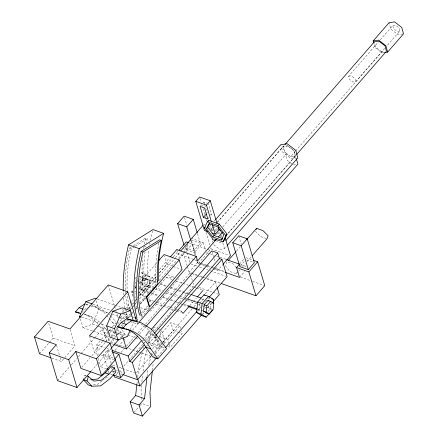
<?xml version="1.0" encoding="UTF-8"?>
<svg xmlns="http://www.w3.org/2000/svg" width="438" height="438" viewBox="0 0 438 438"><rect width="100%" height="100%" fill="white"/><g stroke="black" fill="none" stroke-linecap="round" stroke-linejoin="round"><path stroke-width="0.33" stroke-dasharray="2.19 1.64" d="M135.753 287.476L134.707 286.846L135.397 280.566M135.807 285.275L135.599 287.158L134.707 286.846M139.103 287.279L141.649 284.355L142.334 278.081L139.733 276.498M138.271 293.208L144.606 285.926L145.744 275.497L140.554 272.348L145.005 273.92L150.196 277.068L149.057 287.498L142.722 294.779L138.906 293.433M199.673 303.923L199.055 309.573L200.615 310.52M208.346 305.729L208.061 308.336L211.236 309.458M209.057 299.214L209.2 297.906M211.132 302.379L210.443 308.659L207.902 311.577M141.512 385.27L141.069 389.294L141.441 396.697M141.885 381.914L142.629 375.202M143.073 371.178L144.485 358.426L146.648 349.918M152.419 370.296L153.163 363.584M136.93 384.06L137.313 380.688M137.696 377.321L139.158 364.515L142.219 352.606M147.059 376.417L147.907 369.004M144.42 244.004L145.52 238.091L147.299 238.721L146.445 243.32M131.186 247.059L129.467 248.138L127.622 257.057A107.496 57.663 -70.5 0 0 125.421 290.821M134.69 246.616L131.247 248.768L129.402 257.686A107.496 57.663 -70.5 0 0 127.168 290.777M148.312 343.37L151.57 330.575M154.05 358.952L154.882 355.678M155.55 353.061L158.857 340.052M159.503 337.517L161.277 330.553M143.242 348.643L143.582 347.318M144.6 343.348L144.94 342.029M145.624 339.379L147.321 332.77L149.927 329.77M148.739 365.013L151.121 355.755M151.291 355.092L152.145 351.785M152.824 349.141L156.054 336.576M83.444 379.741L84.824 375.229L86.012 375.651M80.362 318.837L82.968 327.575L92.506 324.153L98.698 309.496L96.092 300.758M122.109 327.591L119.53 333.701L111.263 336.663M122.366 326.983L123.916 323.315M124.173 322.707L124.688 321.487M130.316 329.792L133.667 321.848M236.109 267.552L233.41 264.059L227.054 261.815L225.324 265.559L229.95 271.549L236.312 273.794L237.051 272.19M39.513 353.767L48.738 343.162M49.182 342.658L53.135 338.114L48.498 322.554M81.955 312.442L84.403 309.628L87.731 307.35M51.733 358.087L61.38 361.492L75.002 345.834L70.168 329.628M135.068 278.656L136.333 277.199M200.516 205.898L201.365 204.924M203.057 202.975L203.905 202.006L207.086 203.128M139.519 280.227L145.005 273.92M132.993 296.351L131.641 291.812L132.971 290.285M134.745 288.242L135.638 287.219M139.634 282.625L156.946 262.718M132.949 290.98L132.084 291.971L133.053 295.212M134.674 288.992L135.972 287.503M138.994 284.032L142.449 280.063L142.082 270.865A101.397 54.389 -70.5 0 1 142.607 257.692M142.449 280.063L144.228 280.692L147.973 276.378A95.079 51 -70.5 0 1 148.942 249.753M57.531 380.649L69.549 366.836M71.328 364.788L76.672 358.645M78.451 356.603L80.674 354.041M81.123 353.532L94.471 338.18M94.92 337.671L102.93 328.462L106.697 329.792M119.793 317.922L117.91 317.254L118.802 316.231M121.923 312.639L124.6 309.562M125.044 309.047L133.075 299.816M134.86 297.769L135.753 296.74M138.873 293.153L156.716 272.639M159.394 269.562L169.654 257.768M105.06 342.686L98.336 350.411L96.694 344.903L101.178 339.757M101.621 339.236L111.931 327.394M112.38 326.879L115.961 322.757M120.445 317.605L124.025 313.488M126.27 310.909L127.611 309.365M128.06 308.85L130.748 305.757M132.539 303.698L133.437 302.669M135.227 300.61L137.023 298.546M139.711 295.458L156.733 275.885M159.421 272.792L172.868 257.341M173.311 256.827L178.244 251.16M135.424 300.517L137.203 298.475M137.647 297.966L138.977 296.433M139.421 295.924L156.738 276.017M159.405 272.951L166.949 264.273L164.442 255.852M128.98 308.598L130.694 306.627M132.407 304.651L133.694 303.173M207.826 218.973L209.096 217.511M210.793 215.562L211.636 214.587L208.357 203.577M193.81 259.542L178.113 254.002L179.887 251.965M97.488 355.842L95.577 349.436L102.257 341.755M102.7 341.246L108.487 334.588M108.936 334.079L113.294 329.069M117.647 324.06L127.491 312.748M130.174 309.661L132.407 307.093M132.856 306.578L134.647 304.519M135.09 304.005L136.437 302.461M139.563 298.864L156.563 279.324M159.246 276.241L174.899 258.245M175.348 257.73L180.264 252.074M124.961 308.522L127.398 319.045L126.073 314.61L126.308 314.342M129.9 310.214L131.614 308.243M132.046 307.744L133.76 305.773M134.192 305.281L136.333 302.817M186.478 245.543L188.214 243.544M81.725 367.356L90.069 357.758M91.827 355.738L94.466 352.71L89.631 336.504M105.503 342.171L109.089 338.048M110.88 335.99L114.466 331.867M116.262 329.809L118.052 327.75M118.501 327.23L120.74 324.657M126.566 317.961L130.146 313.838M130.595 313.323L132.391 311.265M135.972 307.142L136.87 306.113M139.558 303.025L156.136 283.966M159.273 280.358L176.749 260.271M178.54 258.212L183.018 253.06M183.467 252.545L187.946 247.393L187.218 244.946M107.89 341.065L111.033 337.452M111.487 336.931L115.977 331.769M116.426 331.254L118.671 328.675M120.915 326.091L123.609 322.992M124.058 322.478L125.405 320.928M127.65 318.349L131.69 313.701M132.139 313.186L135.287 309.573M135.736 309.058L137.083 307.509M140.226 303.895L145.613 297.698M179.295 258.984L192.315 244.01L195.638 255.151M128.29 318.021L133.185 312.393M135.857 309.321L137.642 307.273M140.324 304.186L145.701 298.004M209.337 226.791L210.683 225.241M214.275 221.113L215.173 220.079M148.126 298.338L166.281 277.468L173.782 277.851M99.776 326.332A111.531 59.825 -70.5 0 1 103.592 332.19L110.704 342.127L114.192 338.12M114.625 337.616L116.804 335.114M117.242 334.61L119.421 332.108L127.338 334.906M210.957 229.517L213.196 226.944M217.226 222.307L283.058 146.631L287.635 145.783L293.903 150.628L295.491 155.95L227.869 233.684M210.448 230.246L212.249 228.182M212.698 227.661L214.045 226.112M217.188 222.499L284.552 145.055M107.217 366.962L103.532 354.594L107.343 350.214L111.843 351.802M185.351 247.749L193.859 250.755L200.369 243.276L197.286 232.945M141.288 313.175L147.447 306.096L148.767 310.531L150.546 311.161L178.77 278.721M91.241 371.15L97.022 364.498M97.471 363.989L110.819 348.637M120.171 337.895L122.394 335.338L117.373 333.564M195.102 255.261L194.319 252.638L203.117 242.526L192.025 238.606M384.684 48.41L355.749 81.676L353.05 82.065L349.508 79.327L348.67 76.207L378.498 41.917M380.277 39.869L392.744 25.541L395.448 25.152L398.985 27.89L399.823 31.01L386.913 45.853M140.735 315.552L147.836 307.394L149.615 308.024L141.627 317.205L139.848 316.575M121.277 337.999L124.759 333.991L121.206 329.026M126.697 320.359L137.373 324.131L138.266 323.102M106.538 368.791L100.735 366.737L112.352 353.378M115.035 350.296L117.718 347.214M118.167 346.699L123.083 341.049M123.527 340.534L125.317 338.481M129.785 333.34L130.677 332.316M132.468 330.257L138.726 323.063M216.082 234.598L218.77 231.51M222.8 226.879L285.494 154.806L287.711 154.395L284.7 152.139L283.058 146.631M201.086 263.824L197.248 262.471L198.129 261.459M196.832 274.889L189.117 272.162L197.91 262.05L199.843 262.734M287.837 145.942L283.211 146.604L284.645 151.953L290.712 156.645L295.201 151.482M295.65 150.968L381.832 51.892L383.814 51.607M120.959 352.453L124.096 348.84M126.341 346.261L135.32 335.941M138.014 332.842L145.192 324.591M145.64 324.071L190.076 272.989L191.346 273.443M205.083 266.112L198.179 263.676L211.05 248.883L210.667 247.596M139.481 333.997L145.766 326.77M227.974 233.421L296.236 154.948M142.963 339.028L150.579 330.268M213.695 244.738L219.909 249.397L224.486 248.549L226.725 245.975M116.196 374.895L118.441 372.316M118.89 371.802L122.032 368.188M123.828 366.124L142.679 344.454M143.127 343.94L144.474 342.39M146.27 340.326L152.555 333.104M154.346 331.04L193.848 285.631L193.092 283.107M147.294 341.443L154.012 333.718M146.122 346.557L155.293 336.012M162.602 345.56L159.996 348.555L151.094 345.407L156.306 339.417L154.795 334.358M180.516 328.456L179.739 325.85L170.836 322.707L158.956 336.368L167.858 339.51L169.024 343.419M213.246 268.998L217.642 270.553L222.526 264.941M189.747 305.719L192.846 302.154M193.289 301.645L196.388 298.081M162.558 344.629L161.283 344.18L162.602 342.658M163.046 342.155L173.169 330.52L170.836 322.707M136.519 372.787L154.023 352.661M154.472 352.147L162.547 342.861M162.996 342.341L192.172 308.806M193.968 306.742L196.662 303.644M205.187 293.843L215.512 281.973L205.334 278.382M164.338 343.562L165.208 342.56L161.436 329.918M167.858 339.51L179.739 325.85M153.229 356.494L154.975 354.49M155.408 353.986L161.512 346.973L154.4 337.041L146.139 327.252L140.05 323.408M199.744 303.293L203.555 298.913L202.268 298.459M157.647 356.543L164.814 348.298M197.522 310.701L201.108 306.578M202.898 304.519L208.723 297.824M239.619 264.01L244.021 258.957M240.298 266.151L244.601 261.201M167.644 346.425L170.185 347.323L182.071 333.663L181.294 331.057M204.721 308.544L205.991 307.087M202.674 313.707L203.571 312.677M207.612 308.029L212.096 302.872M202.148 315.136L204.261 312.705M239.471 277.38L244.749 271.314M133.935 412.454L139.602 405.938M140.04 405.435L141.786 403.431L150.048 406.349M236.312 273.794L238.119 271.735M238.568 271.221L239.92 269.677M242.63 266.594L245.34 263.512M247.141 261.453L251.204 256.827M236.449 251.16L240.478 246.594M101.923 380.923L97.187 384.591L91.717 384.81M102.448 380.518L106.658 377.255L109.035 378.093M133.481 245.625L145.52 238.091M135.26 246.255L147.299 238.721M295.491 155.95L293.274 156.361L295.705 158.184L291.292 158.813L282.762 152.227L280.911 145.328M293.35 164.967L295.968 164.485M211.576 230.7L212.884 230.454M212.605 239.132L214.264 238.825M399.823 31.01L397.124 31.399L393.581 28.662L392.744 25.541M402.894 33.945L397.994 34.651L390.767 29.067L389.059 22.694M383.945 52.653L382.106 52.916L374.879 47.331L373.855 43.51M348.67 76.207L351.375 75.818L354.911 78.55L355.749 81.676M290.712 156.645L295.338 155.977L293.849 150.442L287.859 145.953M208.641 228.247L211.893 227.782M212.545 227.689L214.5 227.41L217.697 229.879M211.111 230.147L215.08 229.578L216.596 230.749M221.141 242.083L218.535 242.455L216.405 240.807M149.084 300.517L153.174 300.725M85.87 304.229L89.029 304.947M91.553 305.521L99.421 307.985L108.838 313.926M91.208 306.118L99.421 307.985M210.366 214.138L211.636 214.587M266.37 238.606L260.643 236.586L255.436 231.335M205.061 224.951L203.779 224.497L204.163 225.778M245.953 257.654L252.113 259.833M191.253 240.057L200.369 243.276M246.495 259.931L253.728 262.482M211.05 248.883L229.255 255.31M189.309 242.948L206.758 249.112M207.382 249.331L210.525 250.443M206.687 252.584L209.884 253.711M210.525 253.936L214.363 255.294M216.919 256.197L219.482 257.101M220.122 257.33L225.877 259.362M240.593 264.557L247.629 267.043M185.186 246.419L187.946 247.393M182.613 248.505L194.319 252.638M194.439 259.767L197.576 260.873M200.484 262.959L206.271 265.001M206.911 265.231L210.771 266.594M211.412 266.819L213.344 267.503M213.985 267.728L224.272 271.363M240.347 277.04L249.989 280.446M252.562 281.355L264.136 285.439M201.726 264.048L206.845 265.861M207.486 266.085L211.965 267.667M212.605 267.892L214.521 268.571M215.162 268.795L224.76 272.184M205.712 266.337L209.479 267.667M144.053 245.975L145.832 246.605M190.99 263.95L196.793 266.003M199.372 266.912L207.754 269.874M210.333 270.783L225.805 276.247M129.467 248.138L131.247 248.768M166.949 264.273L172.627 266.282M173.256 266.501L181.452 269.397M200.046 276.022L201.973 276.707M202.619 276.931L204.546 277.615M207.119 278.524L219.975 283.063M191.986 273.668L197.073 275.464M197.708 275.688L204.699 278.157M167.551 274.757L174.406 277.177M198.934 287.432L212.282 292.146M212.923 292.37L218.009 294.166M166.281 277.468L172.085 279.515M175.95 280.884L182.4 283.162M183.046 283.386L188.203 285.209M188.849 285.439L193.361 287.032M194.007 287.257L195.939 287.941M196.585 288.171L201.743 289.994M145.744 275.497L150.196 277.068M147.973 276.378L156.771 279.488M139.213 276.181L156.618 282.329M160.478 283.693L166.265 285.74M170.765 287.328L176.552 289.37M179.126 290.279L188.767 293.684M189.413 293.914L190.7 294.369M142.334 278.081L156.53 283.09M159.744 284.229L166.172 286.496M170.032 287.859L177.746 290.586M178.392 290.816L184.179 292.858M184.82 293.082L189.32 294.675M201.54 298.99L205.395 300.353M137.401 280.753L138.671 281.201M137.559 281.333L154.094 287.169M154.734 287.399L162.449 290.12M166.949 291.713L172.736 293.756M175.309 294.665L179.169 296.028M179.81 296.252L184.31 297.845M184.956 298.07L186.884 298.754M141.649 284.355L152.627 288.237M155.2 289.146L161.627 291.412M166.128 293.006L173.202 295.502M173.842 295.732L178.989 297.544M179.629 297.774L184.13 299.362M184.776 299.592L186.703 300.271M187.349 300.501L197.637 304.131M198.277 304.361L202.137 305.724M202.778 305.948L213.114 309.6M144.606 285.926L149.057 287.498M138.78 288.281L150.831 292.54M151.477 292.77L158.551 295.267M163.051 296.855L170.119 299.351M170.765 299.581L181.693 303.441M184.267 304.35L187.48 305.483M197.768 309.118L200.325 310.022M200.96 310.246L202.871 310.92M148.816 292.617L138.726 289.053L142.536 284.673L143.226 278.393L140.1 276.498M151.384 293.526L157.817 295.798M162.317 297.386L169.391 299.888M170.032 300.112L173.891 301.475M176.459 302.384L180.319 303.748M180.96 303.972L182.892 304.656M183.533 304.881L187.393 306.244M197.68 309.88L201.535 311.243M131.641 291.812L135.802 293.285M138.895 294.38L145.706 296.783M145.378 298.415L144.086 297.96L146.352 300.375M148.602 299.554L153.114 301.147M153.76 301.377L155.693 302.061M156.339 302.286L163.429 304.793M164.075 305.023L169.878 307.071M170.524 307.301L174.39 308.664M175.036 308.894L176.968 309.573M177.614 309.803L180.193 310.712M148.936 301.284L152.156 302.423M156.027 303.791L162.471 306.069M163.117 306.293L173.432 309.94M174.078 310.17L176.01 310.849M176.656 311.079L180.527 312.442M134.981 301.694L136.169 302.11M140.598 307.646L148.143 310.312M97.274 298.94L114.647 305.078M115.293 305.308L120.439 307.126M173.169 330.52L177.62 332.092M178.255 332.316L182.071 333.663M126.073 314.61L132.358 316.827M132.988 317.052L134.242 317.495M92.883 304.18L110.902 310.547M153.169 327L157.62 328.571M158.26 328.796L160.166 329.469M85.793 304.361L89.949 305.828M98.698 309.496L107.704 312.677M112.21 314.27L118.643 316.543M119.284 316.773L125.076 318.815M120.423 318.141L123.56 319.253M154.953 335.464L147.321 332.77L151.094 345.407M109.265 318.568L112.309 322.171L115.276 323.222M154.4 337.041L158.852 338.612M156.306 339.417L160.116 340.764M162.662 341.662L165.208 342.56M86.368 315.031L91.706 316.915M81.55 317.019L98.922 323.156M101.496 324.065L105.355 325.429M127.984 335.13L135.074 337.638M135.72 337.862L138.298 338.777M142.169 340.14L144.102 340.824M147.973 342.193L165.964 348.544M92.506 324.153L97.012 325.746M97.658 325.971L106.018 328.927M109.237 330.066L114.384 331.884M115.03 332.108L127.48 336.51M109.21 330.679L114.86 332.677M103.592 332.19L107.748 333.657M82.968 327.575L92.621 330.986M93.267 331.21L108.706 336.669M110.704 342.127L115.451 343.803M116.043 344.011L125.071 347.197M128.942 348.566L138.611 351.982M139.257 352.212L141.189 352.891M141.835 353.121L150.858 356.308M111.389 343.649L113.272 344.312M96.694 344.903L104.403 347.63M106.976 348.533L110.83 349.896M95.577 349.436L98.336 350.411M103.532 354.594L115.101 358.684M53.135 338.114L75.002 345.834M94.466 352.71L98.846 354.26M101.353 355.141L113.875 359.565M112.539 364.991L116.355 366.338M118.901 367.236L122.082 368.358M122.717 368.582L134.794 372.853M116.185 370.225L117.472 370.679M120.045 371.588L124.545 373.176M112.982 371.068L114.274 371.523M116.853 372.431L118.14 372.886M120.718 373.8L122.01 374.255M112.741 371.156L115.709 372.207M110.442 373.926L112.374 374.61M91.52 380.261L88.832 378.585M139.262 292.677L142.722 294.779M134.811 291.106L135.961 291.807M94.082 306.096L104.052 312.387L106.22 314.96M291.796 163.807L287.136 160.308L285.494 154.806M214.187 230.213L219.372 234.095M381.832 51.892L375.766 47.205L374.326 41.851M218.622 232.315L221.146 234.27L221.787 236.646M84.824 375.229L85.826 376.072M109.391 314.27L110.261 315.305M110.694 315.82L115.911 321.996M106.658 315.475L108.832 318.054M112.309 322.171L115.074 326.036M115.468 326.589L119.421 332.108M112.489 339.045L114.86 342.357M238.77 235.825L241.272 244.218M220.407 234.872L221.135 237.319M222.843 243.046L224.486 248.549M203.905 202.006L204.486 203.944M204.677 204.595L207.185 213.016M199.969 198.272L201.13 202.153M201.896 204.738L202.285 206.03M203.057 208.619L205.176 215.731M205.367 216.377L206.139 218.967M206.331 219.613L206.72 220.905M212.6 241.07L213.328 243.517M211.976 251.543L213.93 258.097M214.127 258.754L215.102 262.028M216.662 267.273L217.642 270.553M206.074 232.195L209.901 245.028M215.512 281.973L217.018 287.032M203.117 242.526L205.46 250.388M191.565 240.752L195.797 254.954M184.518 217.456L186.823 225.203M197.593 261.71L198.179 263.676M190.973 241.07L193.859 250.755M196.273 259.192L197.248 262.471M185.57 247.7L186.906 252.189M187.097 252.83L189.961 262.444M190.076 272.989L190.453 274.254M190.639 274.889L192.337 280.577M183.347 252.803L187.19 265.707M187.387 266.353L189.117 272.162M176.793 249.561L178.113 254.002M169.216 344.065L170.185 347.323M160.702 342.226L161.283 344.18M156.404 336.521L159.996 348.555M153.103 328.67L153.667 330.57M136.946 319.017L137.324 320.282M136.99 322.839L137.373 324.131M122.744 309.053L125.345 317.796M108.279 284.952L114.444 305.625M114.636 306.272L116.174 311.44M116.946 314.024L117.91 317.254M122.394 335.338L122.974 337.282M102.93 328.462L106.992 342.094M107.343 350.214L111.613 364.531M111.805 365.183L112.971 369.092M112.708 371.271L113.272 373.165M110.841 366.573L111.778 369.699M108.383 370.871L108.963 372.826M98.249 358.41L100.735 366.737M56.551 345.286L59.448 355.01M60.225 357.6L61.38 361.492M137.264 319.291L137.669 321.054M129.747 309.562L128.69 304.99A107.496 57.663 -70.5 0 1 127.365 294.122M127.967 308.932L126.91 304.361A107.496 57.663 -70.5 0 1 125.821 296.285M141.479 397.37L141.616 400.064M156.005 283.2L155.665 274.56A99.546 53.398 -70.5 0 1 159.175 241.683M144.228 280.692L143.861 271.489A101.397 54.389 -70.5 0 1 145.077 251.845M125.586 293.493A107.496 57.663 -70.5 0 1 125.454 291.494M149.752 244.415A95.079 51 -70.5 0 1 149.988 243.074M150.486 240.38A95.079 51 -70.5 0 1 152.643 230.831M143.653 248.598A101.397 54.389 -70.5 0 1 143.949 246.632M124.846 307.87A113.82 61.052 -70.5 0 1 123.609 297.714M123.428 295.015A113.82 61.052 -70.5 0 1 123.253 290.947M84.08 314.353A111.531 59.825 -70.5 0 1 99.76 322.357M101.227 323.742A111.531 59.825 -70.5 0 1 107.852 332.234M84.534 314.216A111.531 59.825 -70.5 0 1 98.096 324.24M140.74 282.455L140.05 288.73L143.177 290.629L146.987 286.244L147.677 279.964L144.551 278.07L140.74 282.455M142.52 283.079L141.83 289.359L144.956 291.254L148.767 286.874L149.457 280.594L146.33 278.699L142.52 283.079"/><path stroke-width="0.66" d="M212.512 309.907L206.178 317.189L201.726 315.617L196.536 312.469L197.675 302.039L204.009 294.758L208.461 296.334L213.651 299.483L213.224 303.392M206.178 317.189L200.987 314.041L202.126 303.616L208.461 296.334M206.632 313.039L203.506 311.144L204.196 304.864L208.006 300.484L210.678 301.426L213.804 303.32L213.114 309.6L209.304 313.986L205.362 312.59M209.304 313.986L206.178 312.086L206.867 305.812L210.678 301.426M152.347 370.964L149.971 392.437L150.688 406.574L142.399 416.1L133.497 412.957L130.168 401.788L135.627 395.519L136.853 384.734M142.399 416.1L139.07 404.931L144.524 398.662L146.982 377.091M158.726 260.681L164.053 254.555L179.186 259.898L182.082 269.622L149.67 306.879L149.227 306.726L146.33 297.002L157.79 283.829L157.445 275.19A99.546 53.398 -70.5 0 1 160.954 242.313L161.392 240.467L159.613 239.838L141.129 251.401L139.005 261.678A109.347 58.654 -70.5 0 0 138.277 309.797L139.53 315.196M161.392 240.467L142.908 252.031L140.784 262.307A109.347 58.654 -70.5 0 0 140.061 310.427L141.343 315.973M91.668 379.691L97.669 379.001L105.355 372.886L110.841 366.573L114.406 367.832L115.709 372.207L110.223 378.514L100.745 385.851L91.86 386.207L87.003 381L88.388 376.488L87.2 376.072M256.126 229.534L256.586 228.329L262.948 230.58L268.155 235.825L267.005 238.83L252.107 255.797M79.995 317.588L79.623 316.34L85.81 301.683L95.347 298.262L96.634 298.716M130.059 330.4L127.48 336.51L117.942 339.926L109.993 337.123L106.642 325.883L112.834 311.226L122.372 307.805L130.316 310.613L133.294 320.6M117.942 339.926L114.592 328.692L120.778 314.035L130.316 310.613M215.381 240.654L212.709 239.712L212.238 238.141L204.464 228.078L207.366 221.792L208.636 220.33L219.323 224.103L227.098 234.16L224.196 240.451L222.926 241.913L214.91 239.082L215.381 240.654L216.651 239.192M208.11 221.475L208.636 220.33M206.484 228.789L208.838 223.692L217.5 226.753L223.807 234.91L221.453 240.008L212.791 236.953L206.484 228.789L207.754 227.327L209.583 223.364M222.926 241.913L225.827 235.622L227.098 234.16M51.093 357.857L39.513 353.767L34.492 336.915L48.109 321.257L69.976 328.982L108.279 284.952L127.743 291.823L136.601 321.547M80.729 313.849L75.385 311.965L79.059 307.739L84.605 303.945M90.792 371.659L76.995 387.52L57.531 380.649L49.237 352.82L56.36 344.635L34.492 336.915M207.59 231.576L204.447 230.465L195.77 201.36L199.586 196.98L210.267 200.752L217.018 223.385M183.976 244.951L177.625 223.648L184.13 216.164L193.246 219.383L197.286 232.945M76.995 387.52L68.7 359.697L75.823 351.511L96.486 358.81L101.512 375.667L115.128 360.009L110.102 343.157L89.44 335.853L127.743 291.823M190.782 240.424L186.736 226.868L193.246 219.383M211.466 221.951L206.457 205.132L210.267 200.752M203.374 217.396L200.089 206.386L204.541 207.957L207.826 218.973L203.374 217.396L206.342 213.99M170.546 256.745L176.793 249.561L196.257 256.438L197.576 260.873L216.164 239.509M179.137 250.131L186.309 241.891L188.712 242.74M180.768 250.947L202.893 225.515M126.697 318.809L131.789 320.605L141.26 322.762L151.23 329.053L159.487 338.837L166.599 348.768L157.883 358.788L150.771 348.856A111.531 59.825 -70.5 0 0 122.569 328.626L117.477 326.83L121.151 322.609L126.697 318.809L136.174 320.966L137.28 321.662M157.33 281.678L158.655 280.156A95.079 51 -70.5 0 1 163.653 233.355L152.971 229.583L128.515 244.886A113.82 61.052 -70.5 0 0 123.253 290.947M204.464 228.078L205.312 227.103M149.67 306.879L146.774 297.161L179.186 259.898M215.622 219.564L280.747 144.699L287.257 143.768L295.787 150.354L297.802 157.883L225.942 240.489M122.569 328.626L126.243 324.405L131.789 320.605M96.486 358.81L110.102 343.157M373.68 42.869L373.171 40.958L389.059 22.694L394.572 21.9L401.799 27.485L403.507 33.857L387.619 52.122L384.559 52.565M285.001 144.54L374.326 41.851L378.958 41.188L385.024 45.875L386.458 51.23L296.685 154.433M111.268 348.128L118.835 339.428M207.366 221.792L218.047 225.565L219.323 224.103M212.791 236.953L214.062 235.491L222.723 238.551M211.987 233.125L215.129 234.237L218.945 229.851L218.173 227.267M139.158 322.078L196.257 256.438M218.376 236.969L222.356 232.386M118.917 354.298L115.101 358.684L120.729 377.561L124.545 373.176L118.917 354.298L112.489 352.032M113.902 344.536L126.456 348.971L137.685 336.066M146.215 326.255L211.778 250.886L217.79 253.011L219.433 258.513L221.935 259.4L227.098 276.707L209.172 297.309M221.453 240.008L222.301 239.038M88.388 376.488L93.896 381.098L101.233 380.261L108.92 374.14L114.406 367.832M156.3 358.087L137.483 379.719L132.325 362.418L129.818 361.531L128.175 356.023L141.173 341.087M151.028 329.754L217.79 253.011M227.174 245.461L297.928 164.124L296.285 158.616M232.748 242.756L238.77 235.825L247.213 238.809L254.336 262.696L248.308 269.622L239.865 266.643L232.748 242.756L241.185 245.734L248.308 269.622M129.818 361.531L144.157 345.045M154.461 333.203L219.433 258.513M132.325 362.418L145.684 347.06L150.771 348.856M155.742 335.497L221.935 259.4M222.969 264.426L230.514 255.754L225.154 237.79M241.185 245.734L247.213 238.809M189.304 306.228L183.106 313.356L180.839 310.942M197.275 297.068L203.029 290.449M165.263 347.783L197.073 311.215M225.4 272.414L239.471 277.38L236.542 267.552L239.181 264.519M113.65 374.43L114.4 376.959L139.837 385.944L201.327 315.256M212.994 301.842L219.279 294.615L217.204 287.662M257.659 261.793L264.776 285.669L255.984 295.781L248.861 271.905L257.659 261.793L253.345 260.265M228.395 260.292L236 251.669M246.742 239.493L256.586 228.329M128.515 244.886L139.202 248.658L163.653 233.355M373.171 40.958L378.684 40.165L385.911 45.749L387.619 52.122M195.77 201.36L206.457 205.132M218.945 229.851L220.785 230.503M177.625 223.648L186.736 226.868M226.517 259.586L239.312 264.109M236.542 267.552L248.861 271.905M141.129 251.401L142.908 252.031M221.261 283.517L255.984 295.781M211.746 298.809L213.651 299.483M191.34 294.593L200.987 298.004M212.2 302.757L213.804 303.32M197.675 302.039L202.126 303.616M188.17 299.209L197.812 302.614M204.196 304.864L206.867 305.812M187.48 305.483L197.127 308.894M203.506 311.144L206.178 312.086M188.679 306.699L197.034 309.65M196.536 312.469L200.987 314.041M146.33 297.002L146.774 297.161M134.871 317.714L136.76 318.382L136.99 318.114L135.643 312.294A113.82 61.052 -70.5 0 1 139.202 248.658M85.81 301.683L92.243 303.956M112.834 311.226L120.778 314.035M79.059 307.739L83.215 309.206M121.151 322.609L126.243 324.405M79.623 316.34L80.91 316.794M106.642 325.883L114.592 328.692M157.883 358.788L152.796 356.992L145.684 347.06A111.531 59.825 -70.5 0 0 128.46 329.896M112.117 350.351L128.175 356.023M122.656 374.485L137.483 379.719M113.015 374.835L120.729 377.561M49.237 352.82L68.7 359.697M105.355 372.886L108.92 374.14M101.512 375.667L80.844 368.369L75.823 351.511M135.627 395.519L144.524 398.662M87.003 381L83.444 379.741L88.301 384.947L91.86 386.207M130.168 401.788L139.07 404.931M204.009 294.758L205.165 295.458M208.006 300.484L209.046 301.114M218.047 225.565L225.827 235.622M207.754 227.327L214.062 235.491M212.238 224.535L215.129 234.237M137.762 378.99L139.837 385.944M123.166 337.933L126.456 348.971M107.606 368.265L107.994 369.568M125.996 328.834A111.531 59.825 -70.5 0 1 127.852 329.611M117.477 326.83A111.531 59.825 -70.5 0 1 124.737 328.38M75.385 311.965A111.531 59.825 -70.5 0 1 79.404 312.606"/></g></svg>
